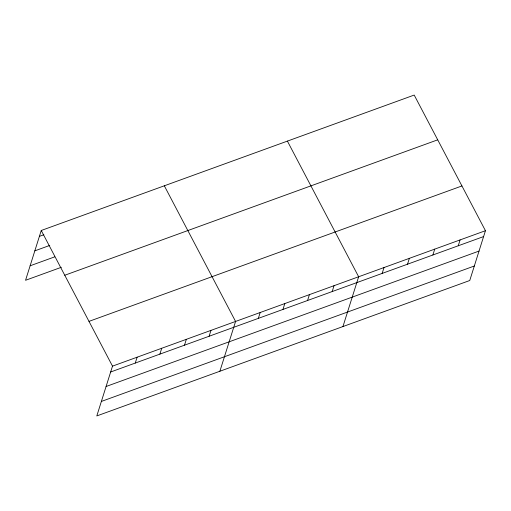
<?xml version="1.0" encoding="UTF-8"?>
<svg xmlns="http://www.w3.org/2000/svg" width="511" height="511" viewBox="0 0 511 511"><rect width="100%" height="100%" fill="white"/><g stroke="black" fill="none" stroke-linecap="round" stroke-linejoin="round"><path stroke-width="0.77" d="M41.25 230.487L112.503 366.138L96.803 415.935L469.75 280.513L485.45 230.71L414.197 95.065L41.25 230.487L25.55 280.29L61.352 267.285M135.268 363.065L137.114 357.202M159.879 354.123L161.732 348.259M184.497 345.187L186.343 339.323M209.114 336.251L210.96 330.387M219.871 371.248L235.577 321.445L164.325 185.8M258.342 318.372L260.188 312.508M282.953 309.436L284.806 303.572M307.571 300.5L309.417 294.63M332.182 291.557L334.034 285.694M342.945 326.555L358.645 276.758L287.399 141.106M382.158 273.411L384.01 267.547M407.523 264.206L409.368 258.336M432.881 254.995L434.727 249.132M458.239 245.785L460.092 239.921M39.404 236.357L43.876 234.728M34.831 250.85L49.746 245.433M30.123 265.79L54.734 256.854M64.763 275.25L437.71 139.829M88.991 321.374L461.938 185.947M112.503 366.138L485.45 230.71M110.651 372.002L483.604 236.574M106.084 386.501L479.031 251.073M101.37 401.435L474.323 266.014"/></g></svg>
